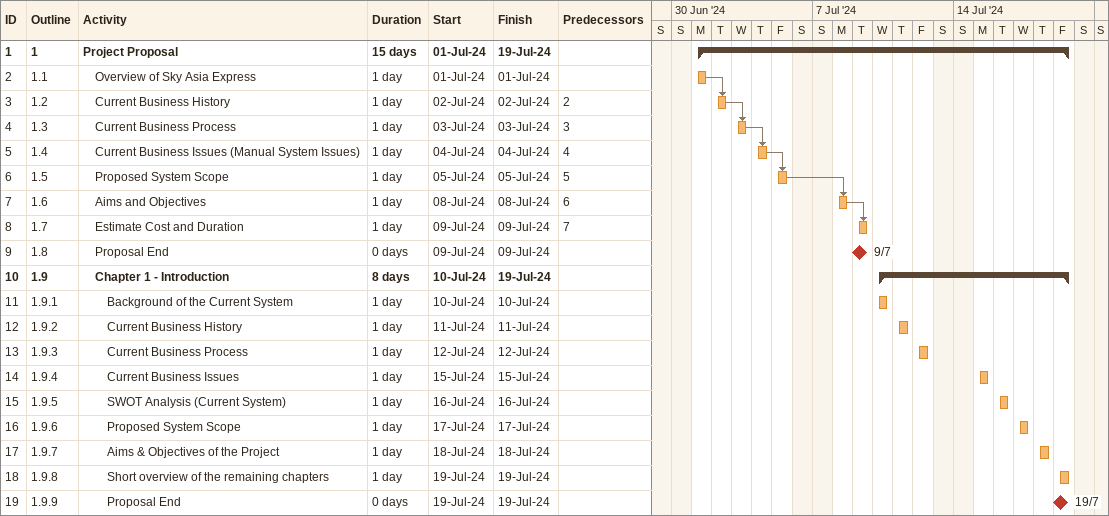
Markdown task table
| ID | WBS | Task | Duration | Start | Finish | Predecessors |
|---|---|---|---|---|---|---|
| 1 | 1 | **Project Proposal** | 15d | 2024-07-01 | 2024-07-19 |  |
| 2 | 1.1 | Overview of Sky Asia Express | 1d | 2024-07-01 | 2024-07-01 |  |
| 3 | 1.2 | Current Business History | 1d | 2024-07-02 | 2024-07-02 | 2 |
| 4 | 1.3 | Current Business Process | 1d | 2024-07-03 | 2024-07-03 | 3 |
| 5 | 1.4 | Current Business Issues (Manual System Issues) | 1d | 2024-07-04 | 2024-07-04 | 4 |
| 6 | 1.5 | Proposed System Scope | 1d | 2024-07-05 | 2024-07-05 | 5 |
| 7 | 1.6 | Aims and Objectives | 1d | 2024-07-08 | 2024-07-08 | 6 |
| 8 | 1.7 | Estimate Cost and Duration | 1d | 2024-07-09 | 2024-07-09 | 7 |
| 9 | 1.8 | Proposal End | 0d | 2024-07-09 | 2024-07-09 |  |
| 10 | 1.9 | **Chapter 1 - Introduction** | 8d | 2024-07-10 | 2024-07-19 |  |
| 11 | 1.9.1 | Background of the Current System | 1d | 2024-07-10 | 2024-07-10 |  |
| 12 | 1.9.2 | Current Business History | 1d | 2024-07-11 | 2024-07-11 |  |
| 13 | 1.9.3 | Current Business Process | 1d | 2024-07-12 | 2024-07-12 |  |
| 14 | 1.9.4 | Current Business Issues | 1d | 2024-07-15 | 2024-07-15 |  |
| 15 | 1.9.5 | SWOT Analysis (Current System) | 1d | 2024-07-16 | 2024-07-16 |  |
| 16 | 1.9.6 | Proposed System Scope | 1d | 2024-07-17 | 2024-07-17 |  |
| 17 | 1.9.7 | Aims & Objectives of the Project | 1d | 2024-07-18 | 2024-07-18 |  |
| 18 | 1.9.8 | Short overview of the remaining chapters | 1d | 2024-07-19 | 2024-07-19 |  |
| 19 | 1.9.9 | Proposal End | 0d | 2024-07-19 | 2024-07-19 |  |
